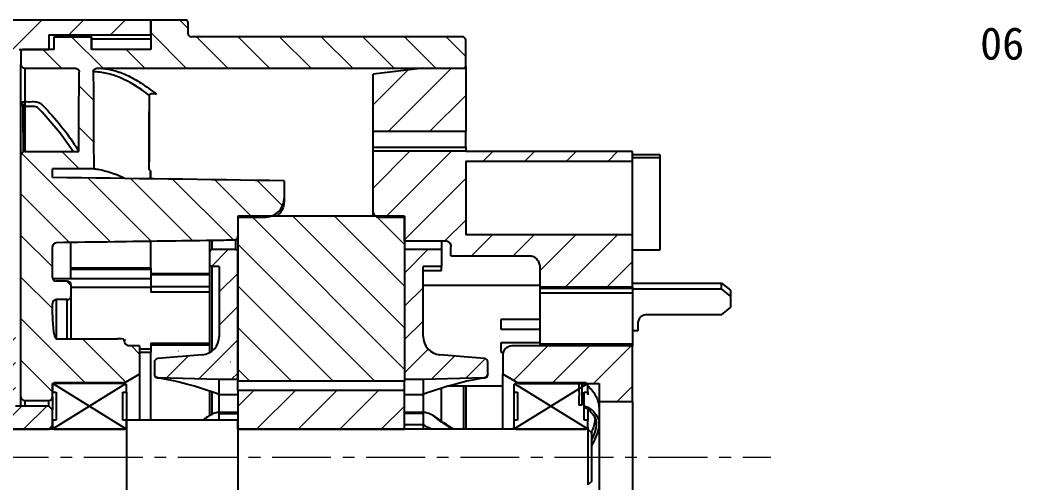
# Model space of a CAD drawing. Header units: millimetres. Extents: x 2517 to 6633, y 792 to 3241.
# Drawn here: x 3197.6 to 3251.6, y 1655.2 to 1680.2 of the extents above; entities that cross this region are included whole.
import ezdxf

# ---------------------------------------------------------------- set-up
doc = ezdxf.new("R2010")
doc.units = ezdxf.units.MM
doc.linetypes.add('CENTER', pattern=[50.8, 31.75, -6.35, 6.35, -6.35])
for name, color, linetype, lineweight in [('中心线', 1, 'CENTER', 9), ('填充', 3, 'Continuous', 9), ('实线', 7, 'Continuous', 25)]:
    doc.layers.add(name, color=color, linetype=linetype, lineweight=lineweight)
doc.styles.get("Standard").update_dxf_attribs({"font": 'simfang.ttf'})
pattern_1 = [(135, (124.4855, 11.3569), (-1.122532, -1.122532), [])]
pattern_2 = [(45, (124.4855, 11.3569), (-1.122532, 1.122532), [])]
pattern_3 = [(45, (124.4855, 11.3569), (-0.8980256, 0.8980256), [])]

msp = doc.modelspace()

# ---------------------------------------------------------------- hatches: boundary and pattern name
at = {"layer": '填充'}
h = msp.add_hatch(dxfattribs=at)
h.set_pattern_fill('ANSI31', color=256, scale=0.5, style=0)
h.set_pattern_definition(pattern_2)
edge = h.paths.add_edge_path(flags=0)
edge.add_arc((3183.0173, 1665.5133), 0.2, 180, 270)
edge.add_line((3183.0173, 1665.3133), (3186.2173, 1665.3133))
edge.add_line((3186.2173, 1665.3133), (3186.2173, 1666.0133))
edge.add_line((3186.2173, 1666.0133), (3184.0173, 1666.0133))
edge.add_line((3184.0173, 1666.0133), (3184.0173, 1668.6633))
edge.add_arc((3184.2173, 1668.6633), 0.2, 90, 180, ccw=False)
edge.add_line((3184.2173, 1668.8633), (3185.9506, 1668.8633))
edge.add_arc((3185.9506, 1670.3633), 1.5, 270, 350)
edge.add_line((3187.4278, 1670.1028), (3188.0881, 1673.848))
edge.add_arc((3188.2851, 1673.8133), 0.2, 90, 170, ccw=False)
edge.add_line((3188.2851, 1674.0133), (3190.4173, 1674.0133))
edge.add_arc((3190.4173, 1674.2133), 0.2, 270, 360)
edge.add_line((3190.6173, 1674.2133), (3190.6173, 1678.0133))
edge.add_arc((3190.8173, 1678.0133), 0.2, 90, 180, ccw=False)
edge.add_line((3190.8173, 1678.2133), (3197.5173, 1678.2133))
edge.add_line((3197.5173, 1678.2133), (3197.5173, 1678.6133))
edge.add_line((3197.5173, 1678.6133), (3199.1173, 1678.6133))
edge.add_line((3199.1173, 1678.6133), (3199.1173, 1679.4133))
edge.add_line((3199.1173, 1679.4133), (3204.6173, 1679.4133))
edge.add_line((3204.6173, 1679.4133), (3204.6173, 1680.2133))
edge.add_line((3204.6173, 1680.2133), (3190.9173, 1680.2133))
edge.add_arc((3190.9173, 1678.7133), 1.5, 90, 180)
edge.add_line((3189.4173, 1678.7133), (3189.4173, 1676.2133))
edge.add_arc((3188.4173, 1676.2133), 1, 270, 360, ccw=False)
edge.add_line((3188.4173, 1675.2133), (3187.9495, 1675.2133))
edge.add_arc((3187.9495, 1674.2133), 1, 90, 170)
edge.add_line((3186.9647, 1674.387), (3186.348, 1670.8897))
edge.add_arc((3185.3632, 1671.0633), 1, 270, 350, ccw=False)
edge.add_line((3185.3632, 1670.0633), (3183.8173, 1670.0633))
edge.add_arc((3183.8173, 1669.0633), 1, 90, 180)
edge.add_line((3182.8173, 1669.0633), (3182.8173, 1665.5133))
h = msp.add_hatch(dxfattribs=at)
h.set_pattern_fill('ANSI31', color=256, scale=0.5, angle=90, style=0)
h.set_pattern_definition(pattern_1)
edge = h.paths.add_edge_path(flags=0)
edge.add_ellipse((3199.5173, 1664.2843), major_axis=(0, -1.2785), ratio=0.1564345, start_angle=270, end_angle=360, ccw=False)
edge.add_line((3199.3173, 1664.2843), (3199.3173, 1664.9133))
edge.add_arc((3199.5173, 1664.9133), 0.2, 90, 180, ccw=False)
edge.add_line((3199.5173, 1665.1133), (3200.1173, 1665.1133))
edge.add_arc((3200.1173, 1665.3133), 0.2, 270, 360)
edge.add_line((3200.3173, 1665.3133), (3200.3173, 1665.9133))
edge.add_arc((3200.1173, 1665.9133), 0.2, 360, 450)
edge.add_line((3200.1173, 1666.1133), (3199.5173, 1666.1133))
edge.add_arc((3199.5173, 1666.3133), 0.2, 180, 270, ccw=False)
edge.add_line((3199.3173, 1666.3133), (3199.3173, 1667.8899))
edge.add_spline(control_points=[(3199.3173, 1667.8899), (3199.3173, 1667.9238), (3199.3215, 1667.9579), (3199.3298, 1667.9908), (3199.3389, 1668.0272), (3199.3533, 1668.0629), (3199.3735, 1668.0945), (3199.3864, 1668.1148), (3199.402, 1668.1338), (3199.4202, 1668.1494), (3199.434, 1668.1612), (3199.4497, 1668.1713), (3199.4665, 1668.1782), (3199.4804, 1668.1839), (3199.4954, 1668.1874), (3199.5103, 1668.1882), (3199.5121, 1668.1883), (3199.5138, 1668.1884), (3199.5155, 1668.1884)], knot_values=[0.0003453, 0.0003453, 0.0003453, 0.0003453, 0.0004472, 0.0004472, 0.0004472, 0.0005601, 0.0005601, 0.0005601, 0.000632, 0.000632, 0.000632, 0.0006864, 0.0006864, 0.0006864, 0.0007312, 0.0007312, 0.0007312, 0.0007363, 0.0007363, 0.0007363, 0.0007363], weights=[1, 1, 1, 1, 1, 1, 1, 1, 1, 1, 1, 1, 1, 1, 1, 1, 1, 1, 1], degree=3, periodic=0)
edge.add_spline(control_points=[(3199.5155, 1668.1884), (3200.5625, 1668.2027), (3201.6095, 1668.2171), (3202.6564, 1668.2316), (3204.4239, 1668.256), (3206.1913, 1668.2808), (3207.9588, 1668.3059), (3208.3621, 1668.3117), (3208.7653, 1668.3174), (3209.1686, 1668.3232)], knot_values=[0.014937, 0.014937, 0.014937, 0.014937, 0.0180782, 0.0180782, 0.0180782, 0.0233811, 0.0233811, 0.0233811, 0.024591, 0.024591, 0.024591, 0.024591], weights=[1, 1, 1, 1, 1, 1, 1, 1, 1, 1], degree=3, periodic=0)
edge.add_spline(control_points=[(3209.1686, 1668.3232), (3209.1727, 1668.3233), (3209.1769, 1668.3236), (3209.181, 1668.3242), (3209.1854, 1668.3249), (3209.1898, 1668.3259), (3209.194, 1668.3271), (3209.2054, 1668.3305), (3209.2163, 1668.3361), (3209.226, 1668.3429), (3209.2386, 1668.3518), (3209.2497, 1668.363), (3209.2591, 1668.3752), (3209.2734, 1668.3937), (3209.2843, 1668.4148), (3209.2926, 1668.4366), (3209.3048, 1668.4684), (3209.3118, 1668.5024), (3209.3151, 1668.5363), (3209.3166, 1668.5519), (3209.3173, 1668.5675), (3209.3173, 1668.5831)], knot_values=[0.0013865, 0.0013865, 0.0013865, 0.0013865, 0.001399, 0.001399, 0.001399, 0.0014124, 0.0014124, 0.0014124, 0.0014484, 0.0014484, 0.0014484, 0.0014953, 0.0014953, 0.0014953, 0.0015663, 0.0015663, 0.0015663, 0.0016702, 0.0016702, 0.0016702, 0.0017178, 0.0017178, 0.0017178, 0.0017178], weights=[1, 1, 1, 1, 1, 1, 1, 1, 1, 1, 1, 1, 1, 1, 1, 1, 1, 1, 1, 1, 1, 1], degree=3, periodic=0)
edge.add_line((3209.3173, 1668.5831), (3209.3173, 1669.5633))
edge.add_line((3209.3173, 1669.5633), (3210.826, 1669.5765))
edge.add_arc((3210.8173, 1670.5764), 1, 270.5, 360)
edge.add_line((3211.8173, 1670.5764), (3211.8173, 1671.5328))
edge.add_spline(control_points=[(3211.8173, 1671.5328), (3211.5561, 1671.5366), (3211.295, 1671.5404), (3211.0338, 1671.5442), (3209.2841, 1671.5695), (3207.5344, 1671.5944), (3205.7846, 1671.619), (3203.6289, 1671.6493), (3201.4731, 1671.6791), (3199.3173, 1671.7085)], knot_values=[0.0254649, 0.0254649, 0.0254649, 0.0254649, 0.0262485, 0.0262485, 0.0262485, 0.0314982, 0.0314982, 0.0314982, 0.0379662, 0.0379662, 0.0379662, 0.0379662], weights=[1, 1, 1, 1, 1, 1, 1, 1, 1, 1], degree=3, periodic=0)
edge.add_line((3199.3173, 1671.7085), (3199.3173, 1672.1774))
edge.add_line((3199.3173, 1672.1774), (3201.5447, 1672.1774))
edge.add_spline(control_points=[(3201.5447, 1672.1774), (3201.5403, 1673.0284), (3201.5362, 1673.8794), (3201.5323, 1674.7303), (3201.5281, 1675.6243), (3201.5241, 1676.5184), (3201.5201, 1677.4124)], knot_values=[0.0013669, 0.0013669, 0.0013669, 0.0013669, 0.0039199, 0.0039199, 0.0039199, 0.0066019, 0.0066019, 0.0066019, 0.0066019], weights=[1, 1, 1, 1, 1, 1, 1], degree=3, periodic=0)
edge.add_spline(control_points=[(3201.5201, 1677.4124), (3201.52, 1677.4336), (3201.5237, 1677.4551), (3201.5307, 1677.4752), (3201.5377, 1677.4952), (3201.5483, 1677.5142), (3201.5613, 1677.5309), (3201.5748, 1677.5481), (3201.5913, 1677.5633), (3201.6094, 1677.5755), (3201.6287, 1677.5884), (3201.6505, 1677.5984), (3201.6729, 1677.6047), (3201.6931, 1677.6104), (3201.7143, 1677.6133), (3201.7353, 1677.6133)], knot_values=[0, 0, 0, 0, 0.0000637, 0.0000637, 0.0000637, 0.0001272, 0.0001272, 0.0001272, 0.0001927, 0.0001927, 0.0001927, 0.0002625, 0.0002625, 0.0002625, 0.0003253, 0.0003253, 0.0003253, 0.0003253], weights=[1, 1, 1, 1, 1, 1, 1, 1, 1, 1, 1, 1, 1, 1, 1, 1], degree=3, periodic=0)
edge.add_line((3201.7353, 1677.6133), (3221.5173, 1677.6133))
edge.add_arc((3221.5173, 1677.7133), 0.1, 270, 360)
edge.add_line((3221.6173, 1677.7133), (3221.6173, 1679.1133))
edge.add_arc((3221.4173, 1679.1133), 0.2, 360, 450)
edge.add_line((3221.4173, 1679.3133), (3206.8173, 1679.3133))
edge.add_arc((3206.8173, 1679.5133), 0.2, 180, 270, ccw=False)
edge.add_line((3206.6173, 1679.5133), (3206.6173, 1680.1133))
edge.add_arc((3206.5173, 1680.1133), 0.1, 360, 450)
edge.add_line((3206.5173, 1680.2133), (3204.7173, 1680.2133))
edge.add_arc((3204.7173, 1680.1133), 0.1, 90, 180)
edge.add_line((3204.6173, 1680.1133), (3204.6173, 1678.6133))
edge.add_line((3204.6173, 1678.6133), (3201.4197, 1678.6133))
edge.add_line((3201.4197, 1678.6133), (3201.4197, 1679.3133))
edge.add_line((3201.4197, 1679.3133), (3199.4173, 1679.3133))
edge.add_line((3199.4173, 1679.3133), (3199.4173, 1678.6133))
edge.add_line((3199.4173, 1678.6133), (3197.7173, 1678.6133))
edge.add_arc((3197.7173, 1678.5133), 0.1, 90, 180)
edge.add_line((3197.6173, 1678.5133), (3197.6173, 1677.8133))
edge.add_arc((3197.8173, 1677.8133), 0.2, 180, 270)
edge.add_line((3197.8173, 1677.6133), (3200.5422, 1677.6133))
edge.add_spline(control_points=[(3200.5422, 1677.6133), (3200.5677, 1677.6133), (3200.5936, 1677.609), (3200.6176, 1677.6006), (3200.6418, 1677.5922), (3200.6648, 1677.5795), (3200.6845, 1677.5633), (3200.7035, 1677.5477), (3200.72, 1677.5284), (3200.7322, 1677.5071), (3200.7435, 1677.4873), (3200.7514, 1677.4652), (3200.7551, 1677.4426), (3200.7567, 1677.4327), (3200.7574, 1677.4225), (3200.7574, 1677.4124)], knot_values=[0, 0, 0, 0, 0.0000765, 0.0000765, 0.0000765, 0.0001532, 0.0001532, 0.0001532, 0.0002269, 0.0002269, 0.0002269, 0.0002954, 0.0002954, 0.0002954, 0.0003253, 0.0003253, 0.0003253, 0.0003253], weights=[1, 1, 1, 1, 1, 1, 1, 1, 1, 1, 1, 1, 1, 1, 1, 1], degree=3, periodic=0)
edge.add_line((3200.7574, 1677.4124), (3200.7395, 1673.1133))
edge.add_line((3200.7395, 1673.1133), (3197.8173, 1673.1133))
edge.add_arc((3197.8173, 1672.9133), 0.2, 90, 180)
edge.add_line((3197.6173, 1672.9133), (3197.6173, 1659.8633))
edge.add_arc((3197.8173, 1659.8633), 0.2, 180, 270)
edge.add_line((3197.8173, 1659.6633), (3199.1173, 1659.6633))
edge.add_arc((3199.1173, 1659.8633), 0.2, 270, 360)
edge.add_line((3199.3173, 1659.8633), (3199.3173, 1660.5883))
edge.add_line((3199.3173, 1660.5883), (3203.1513, 1660.5883))
edge.add_line((3203.1513, 1660.5883), (3204.0173, 1661.0883))
edge.add_line((3204.0173, 1661.0883), (3204.0173, 1662.6133))
edge.add_line((3204.0173, 1662.6133), (3203.4794, 1662.6133))
edge.add_spline(control_points=[(3203.4794, 1662.6133), (3203.4454, 1662.6133), (3203.4109, 1662.6206), (3203.3794, 1662.6335), (3203.3521, 1662.6447), (3203.3263, 1662.6602), (3203.3035, 1662.6789), (3203.2834, 1662.6955), (3203.265, 1662.7149), (3203.2509, 1662.7368), (3203.2413, 1662.7516), (3203.2335, 1662.7681), (3203.2296, 1662.7853)], knot_values=[0, 0, 0, 0, 0.000102, 0.000102, 0.000102, 0.0001899, 0.0001899, 0.0001899, 0.0002675, 0.0002675, 0.0002675, 0.0003201, 0.0003201, 0.0003201, 0.0003201], weights=[1, 1, 1, 1, 1, 1, 1, 1, 1, 1, 1, 1, 1], degree=3, periodic=0)
edge.add_ellipse((3203.1173, 1661.7273), major_axis=(0, 1.2785), ratio=0.1564345, start_angle=325.84598, end_angle=340.4247)
edge.add_spline(control_points=[(3203.1843, 1662.9319), (3203.1839, 1662.9328), (3203.1834, 1662.9338), (3203.183, 1662.9347), (3203.1793, 1662.9425), (3203.1746, 1662.9498), (3203.1689, 1662.9562), (3203.1633, 1662.9626), (3203.1567, 1662.9682), (3203.1493, 1662.9724), (3203.1419, 1662.9766), (3203.1336, 1662.9795), (3203.1251, 1662.9805)], knot_values=[0, 0, 0, 0, 0.0000031, 0.0000031, 0.0000031, 0.0000291, 0.0000291, 0.0000291, 0.0000547, 0.0000547, 0.0000547, 0.0000807, 0.0000807, 0.0000807, 0.0000807], weights=[1, 1, 1, 1, 1, 1, 1, 1, 1, 1, 1, 1, 1], degree=3, periodic=0)
edge.add_ellipse((3210.4019, 1661.088), major_axis=(7.6765, -1.8955), ratio=0.0379409, start_angle=161.95743, end_angle=171.26451)
edge.add_line((3202.8253, 1663.0058), (3199.5173, 1663.0058))
h = msp.add_hatch(dxfattribs=at)
h.set_pattern_fill('ANSI31', color=256, scale=0.5, style=0)
h.set_pattern_definition(pattern_2)
h.paths.add_polyline_path([(3216.6173, 1674.1926), (3221.6173, 1674.1926), (3221.6173, 1677.6133), (3219.3173, 1677.6133), (3216.6173, 1677.2818)], flags=0)
h = msp.add_hatch(dxfattribs=at)
h.set_pattern_fill('ANSI31', color=256, scale=0.5, style=0)
h.set_pattern_definition(pattern_2)
edge = h.paths.add_edge_path(flags=0)
edge.add_line((3221.6173, 1672.5944), (3230.6173, 1672.5944))
edge.add_line((3230.6173, 1672.5944), (3230.6173, 1673.1133))
edge.add_line((3230.6173, 1673.1133), (3221.6173, 1673.1133))
edge.add_line((3221.6173, 1673.1133), (3221.6173, 1673.1234))
edge.add_line((3221.6173, 1673.1234), (3216.6173, 1673.1234))
edge.add_line((3216.6173, 1673.1234), (3216.6173, 1669.8633))
edge.add_arc((3216.9173, 1669.8633), 0.3, 180, 270)
edge.add_line((3216.9173, 1669.5633), (3218.3173, 1669.5633))
edge.add_line((3218.3173, 1669.5633), (3218.3173, 1668.2648))
edge.add_line((3218.3173, 1668.2648), (3220.6173, 1668.2648))
edge.add_spline(control_points=[(3220.6173, 1668.2648), (3220.6294, 1668.2648), (3220.6417, 1668.263), (3220.6533, 1668.2596), (3220.6686, 1668.2551), (3220.6831, 1668.2478), (3220.6963, 1668.2389), (3220.7153, 1668.2259), (3220.7319, 1668.2091), (3220.7458, 1668.1907), (3220.7671, 1668.1629), (3220.7831, 1668.1307), (3220.7945, 1668.0976), (3220.8097, 1668.0535), (3220.8173, 1668.0063), (3220.8173, 1667.9596)], knot_values=[0.0000115, 0.0000115, 0.0000115, 0.0000115, 0.0000479, 0.0000479, 0.0000479, 0.0000953, 0.0000953, 0.0000953, 0.0001644, 0.0001644, 0.0001644, 0.0002698, 0.0002698, 0.0002698, 0.0004105, 0.0004105, 0.0004105, 0.0004105], weights=[1, 1, 1, 1, 1, 1, 1, 1, 1, 1, 1, 1, 1, 1, 1, 1], degree=3, periodic=0)
edge.add_line((3220.8173, 1667.9596), (3220.8173, 1667.4768))
edge.add_line((3220.8173, 1667.4768), (3225.1173, 1667.4768))
edge.add_spline(control_points=[(3225.1173, 1667.4768), (3225.1483, 1667.4768), (3225.1795, 1667.4729), (3225.2096, 1667.4655), (3225.2534, 1667.4547), (3225.2956, 1667.4361), (3225.3338, 1667.4122), (3225.3833, 1667.3813), (3225.4274, 1667.3407), (3225.4642, 1667.2954), (3225.5107, 1667.2381), (3225.5471, 1667.1716), (3225.5724, 1667.1022), (3225.5981, 1667.032), (3225.613, 1666.9571), (3225.6165, 1666.8824), (3225.617, 1666.871), (3225.6173, 1666.8597), (3225.6173, 1666.8483)], knot_values=[0.0000426, 0.0000426, 0.0000426, 0.0000426, 0.0001355, 0.0001355, 0.0001355, 0.0002703, 0.0002703, 0.0002703, 0.0004455, 0.0004455, 0.0004455, 0.0006676, 0.0006676, 0.0006676, 0.0008921, 0.0008921, 0.0008921, 0.000926, 0.000926, 0.000926, 0.000926], weights=[1, 1, 1, 1, 1, 1, 1, 1, 1, 1, 1, 1, 1, 1, 1, 1, 1, 1, 1], degree=3, periodic=0)
edge.add_line((3225.6173, 1666.8483), (3225.6173, 1665.8133))
edge.add_line((3225.6173, 1665.8133), (3230.6173, 1665.8133))
edge.add_line((3230.6173, 1665.8133), (3230.6173, 1668.6092))
edge.add_line((3230.6173, 1668.6092), (3221.6173, 1668.6092))
edge.add_line((3221.6173, 1668.6092), (3221.6173, 1672.5944))
h = msp.add_hatch(dxfattribs=at)
h.set_pattern_fill('ANSI31', color=256, scale=0.5, angle=90, style=0)
h.set_pattern_definition(pattern_1)
h.paths.add_polyline_path([(3209.3173, 1660.7133), (3218.3173, 1660.7133), (3218.3173, 1669.6133), (3209.3173, 1669.6133)], flags=0)
h = msp.add_hatch(dxfattribs=at)
h.set_pattern_fill('ANSI31', color=256, scale=0.4, style=0)
h.set_pattern_definition(pattern_3)
edge = h.paths.add_edge_path(flags=0)
edge.add_line((3208.3173, 1666.909), (3208.3173, 1663.1313))
edge.add_arc((3207.3173, 1663.1313), 1, 274.89909, 360, ccw=False)
edge.add_line((3207.4027, 1662.1349), (3205.0002, 1661.929))
edge.add_arc((3205.0173, 1661.7297), 0.2, 94.89909, 180)
edge.add_line((3204.8173, 1661.7297), (3204.8173, 1661.1077))
edge.add_arc((3205.0173, 1661.1077), 0.2, 180, 268.36342)
edge.add_line((3205.0116, 1660.9078), (3208.3173, 1660.8133))
edge.add_line((3208.3173, 1660.8133), (3209.3173, 1660.8133))
edge.add_line((3209.3173, 1660.8133), (3209.3173, 1667.6777))
edge.add_spline(control_points=[(3209.3173, 1667.6777), (3209.3173, 1667.6929), (3209.3154, 1667.7083), (3209.3117, 1667.723), (3209.3075, 1667.7396), (3209.3008, 1667.7559), (3209.2915, 1667.7702), (3209.2847, 1667.7807), (3209.2763, 1667.7905), (3209.2664, 1667.7982), (3209.2595, 1667.8037), (3209.2517, 1667.8083), (3209.2434, 1667.8115), (3209.2351, 1667.8146), (3209.2261, 1667.8164), (3209.2173, 1667.8164)], knot_values=[0.0000096, 0.0000096, 0.0000096, 0.0000096, 0.0000552, 0.0000552, 0.0000552, 0.0001066, 0.0001066, 0.0001066, 0.0001441, 0.0001441, 0.0001441, 0.0001706, 0.0001706, 0.0001706, 0.000197, 0.000197, 0.000197, 0.000197], weights=[1, 1, 1, 1, 1, 1, 1, 1, 1, 1, 1, 1, 1, 1, 1, 1], degree=3, periodic=0)
edge.add_line((3209.2173, 1667.8164), (3207.9173, 1667.8164))
edge.add_spline(control_points=[(3207.9173, 1667.8164), (3207.9096, 1667.8164), (3207.9018, 1667.8151), (3207.8945, 1667.8127), (3207.8857, 1667.8098), (3207.8773, 1667.8052), (3207.8699, 1667.7996), (3207.8606, 1667.7925), (3207.8524, 1667.7837), (3207.8457, 1667.7741), (3207.8363, 1667.7607), (3207.8294, 1667.7454), (3207.8248, 1667.7298), (3207.8198, 1667.713), (3207.8173, 1667.6953), (3207.8173, 1667.6777)], knot_values=[0.0000002, 0.0000002, 0.0000002, 0.0000002, 0.0000233, 0.0000233, 0.0000233, 0.0000512, 0.0000512, 0.0000512, 0.0000865, 0.0000865, 0.0000865, 0.0001358, 0.0001358, 0.0001358, 0.0001888, 0.0001888, 0.0001888, 0.0001888], weights=[1, 1, 1, 1, 1, 1, 1, 1, 1, 1, 1, 1, 1, 1, 1, 1], degree=3, periodic=0)
edge.add_line((3207.8173, 1667.6777), (3207.8173, 1667.0316))
edge.add_spline(control_points=[(3207.8173, 1667.0316), (3207.8173, 1667.0259), (3207.8176, 1667.0202), (3207.8183, 1667.0145), (3207.8198, 1667.0009), (3207.8233, 1666.9872), (3207.8287, 1666.9746), (3207.8332, 1666.9639), (3207.8393, 1666.9537), (3207.8466, 1666.9447), (3207.853, 1666.9369), (3207.8605, 1666.9299), (3207.8688, 1666.9243), (3207.8767, 1666.919), (3207.8855, 1666.9147), (3207.8947, 1666.9121), (3207.902, 1666.9101), (3207.9097, 1666.909), (3207.9173, 1666.909)], knot_values=[0.000185, 0.000185, 0.000185, 0.000185, 0.0002023, 0.0002023, 0.0002023, 0.0002443, 0.0002443, 0.0002443, 0.0002796, 0.0002796, 0.0002796, 0.0003101, 0.0003101, 0.0003101, 0.0003392, 0.0003392, 0.0003392, 0.0003624, 0.0003624, 0.0003624, 0.0003624], weights=[1, 1, 1, 1, 1, 1, 1, 1, 1, 1, 1, 1, 1, 1, 1, 1, 1, 1, 1], degree=3, periodic=0)
edge.add_line((3207.9173, 1666.909), (3208.3173, 1666.909))
h = msp.add_hatch(dxfattribs=at)
h.set_pattern_fill('ANSI31', color=256, scale=0.4, style=0)
h.set_pattern_definition(pattern_3)
edge = h.paths.add_edge_path(flags=0)
edge.add_line((3219.3173, 1666.909), (3220.3173, 1666.909))
edge.add_line((3220.3173, 1666.909), (3220.3173, 1667.8164))
edge.add_line((3220.3173, 1667.8164), (3218.3173, 1667.8164))
edge.add_line((3218.3173, 1667.8164), (3218.3173, 1660.8133))
edge.add_line((3218.3173, 1660.8133), (3219.3173, 1660.8133))
edge.add_line((3219.3173, 1660.8133), (3222.623, 1660.9078))
edge.add_arc((3222.6173, 1661.1077), 0.2, 271.63658, 360)
edge.add_line((3222.8173, 1661.1077), (3222.8173, 1661.7297))
edge.add_arc((3222.6173, 1661.7297), 0.2, 360, 445.10091)
edge.add_line((3222.6344, 1661.929), (3220.2319, 1662.1349))
edge.add_arc((3220.3173, 1663.1313), 1, 180, 265.10091, ccw=False)
edge.add_line((3219.3173, 1663.1313), (3219.3173, 1666.909))
h = msp.add_hatch(dxfattribs=at)
h.set_pattern_fill('ANSI31', color=256, scale=0.3, style=0)
h.set_pattern_definition([(45, (124.4855, 11.3569), (-0.6735192, 0.6735192), [])])
h.paths.add_polyline_path([(3197.3173, 1663.9133), (3196.3173, 1663.9133), (3196.3173, 1658.1133), (3199.1173, 1658.1133), (3199.3173, 1658.3133), (3199.3173, 1659.1633), (3199.1173, 1659.3633), (3197.3173, 1659.3633)], flags=0)
h = msp.add_hatch(dxfattribs=at)
h.set_pattern_fill('ANSI31', color=256, scale=0.5, style=0)
h.set_pattern_definition(pattern_2)
edge = h.paths.add_edge_path(flags=0)
edge.add_line((3228.8173, 1659.6133), (3230.6173, 1659.6133))
edge.add_line((3230.6173, 1659.6133), (3230.6173, 1662.6133))
edge.add_line((3230.6173, 1662.6133), (3224.1173, 1662.6133))
edge.add_arc((3224.1173, 1662.1133), 0.5, 90, 180)
edge.add_line((3223.6173, 1662.1133), (3223.6173, 1661.0883))
edge.add_line((3223.6173, 1661.0883), (3224.4833, 1660.5883))
edge.add_line((3224.4833, 1660.5883), (3228.8173, 1660.5883))
edge.add_line((3228.8173, 1660.5883), (3228.8173, 1659.6133))
h = msp.add_hatch(dxfattribs=at)
h.set_pattern_fill('ANSI31', color=256, scale=0.5, style=0)
h.set_pattern_definition(pattern_2)
h.paths.add_polyline_path([(3209.3173, 1660.2133), (3209.3173, 1658.1133), (3218.3173, 1658.1133), (3218.3173, 1660.2133)], flags=0)

# ---------------------------------------------------------------- linework, layer by layer
at = {"layer": '中心线', "ltscale": 0.1}
msp.add_line((3180.6921, 1656.6133), (3238.0802, 1656.6133), dxfattribs=at)
at = {"layer": '实线'}
for p, q in [((3204.6173, 1680.2133), (3190.9173, 1680.2133)), ((3204.6173, 1679.4133), (3204.6173, 1680.2133)), ((3204.6173, 1680.1133), (3204.6173, 1678.6133)), ((3206.5173, 1680.2133), (3204.7173, 1680.2133)), ((3206.6173, 1680.1133), (3206.6173, 1679.5133)), ((3199.1173, 1679.4133), (3204.6173, 1679.4133)), ((3199.1173, 1679.4133), (3199.1173, 1678.6133)), ((3199.4173, 1678.6133), (3199.4173, 1679.3133)), ((3199.4173, 1679.3133), (3201.4197, 1679.3133)), ((3201.4197, 1679.3133), (3201.4197, 1678.6133)), ((3201.4284, 1678.6133), (3201.4284, 1679.3078)), ((3201.4284, 1679.2064), (3204.6173, 1679.2064)), ((3221.4173, 1679.3133), (3206.8173, 1679.3133)), ((3221.6173, 1677.7133), (3221.6173, 1679.1133)), ((3197.5173, 1678.6133), (3199.1173, 1678.6133)), ((3197.6173, 1678.5133), (3197.6173, 1677.8133)), ((3199.4173, 1678.6133), (3197.7173, 1678.6133)), ((3204.6173, 1678.6133), (3201.4197, 1678.6133)), ((3197.6173, 1672.9133), (3197.6173, 1677.8133)), ((3197.8173, 1677.6133), (3197.8173, 1675.8053)), ((3197.8173, 1677.6133), (3200.5422, 1677.6133)), ((3201.7353, 1677.6133), (3221.5173, 1677.6133)), ((3219.3173, 1677.6133), (3216.6173, 1677.2818)), ((3219.3173, 1677.6133), (3221.6173, 1677.6133)), ((3221.6173, 1677.7133), (3221.6173, 1677.6133)), ((3221.6173, 1677.6133), (3221.6173, 1674.1926)), ((3216.6173, 1674.1926), (3216.6173, 1677.2818)), ((3197.8221, 1675.8054), (3197.8221, 1675.5396)), ((3197.7219, 1675.5759), (3197.6826, 1675.6759)), ((3198.3148, 1675.5396), (3197.8221, 1675.5396)), ((3221.6173, 1674.1926), (3216.6173, 1674.1926)), ((3216.6173, 1673.3445), (3216.6173, 1674.1926)), ((3221.6173, 1673.3445), (3221.6173, 1674.1926)), ((3197.8173, 1673.1133), (3200.7395, 1673.1133)), ((3216.6173, 1673.3445), (3221.6173, 1673.3445)), ((3216.6173, 1673.1234), (3216.6173, 1673.3445)), ((3221.6173, 1673.1234), (3216.6173, 1673.1234)), ((3216.6173, 1669.8633), (3216.6173, 1673.1234)), ((3221.6173, 1673.3445), (3221.6173, 1673.1234)), ((3221.6173, 1673.1234), (3221.6173, 1673.1133)), ((3230.6173, 1673.1133), (3221.6173, 1673.1133)), ((3230.6173, 1672.5944), (3230.6173, 1673.1133)), ((3197.6173, 1659.8633), (3197.6173, 1672.9133)), ((3221.6173, 1672.5944), (3221.6173, 1668.6092)), ((3221.6173, 1672.5944), (3230.6173, 1672.5944)), ((3232.1173, 1672.9261), (3230.6173, 1672.9261)), ((3232.1173, 1672.7804), (3230.6173, 1672.7804)), ((3230.6173, 1670.3382), (3230.6173, 1672.5944)), ((3232.1173, 1672.7804), (3232.1173, 1672.9261)), ((3232.1173, 1667.8112), (3232.1173, 1672.7804)), ((3201.5447, 1672.1774), (3199.3173, 1672.1774)), ((3199.3173, 1671.7085), (3199.3173, 1672.1774)), ((3204.6154, 1671.6352), (3204.6151, 1672.0684)), ((3204.6173, 1672.0684), (3204.6151, 1672.0684)), ((3204.6173, 1671.6352), (3204.6173, 1672.0684)), ((3211.8173, 1671.5328), (3211.8173, 1670.5764)), ((3211.8173, 1670.5764), (3211.8173, 1670.4078)), ((3230.6173, 1668.6092), (3230.6173, 1670.3382)), ((3216.6173, 1669.6133), (3216.6173, 1669.8633)), ((3218.3173, 1669.6133), (3209.3173, 1669.6133)), ((3209.3173, 1669.6133), (3209.3173, 1660.7133)), ((3209.3173, 1669.5633), (3210.826, 1669.5765)), ((3209.3173, 1669.5633), (3209.3173, 1668.5831)), ((3216.9173, 1669.5633), (3218.3173, 1669.5633)), ((3218.3173, 1669.6133), (3218.3173, 1660.7133)), ((3218.3173, 1668.2648), (3218.3173, 1669.5633)), ((3200.3173, 1666.2637), (3200.3173, 1668.2043)), ((3204.6173, 1666.8139), (3204.6173, 1668.2815)), ((3207.8173, 1667.6777), (3207.8173, 1668.3413)), ((3207.9173, 1668.2984), (3207.9173, 1667.8164)), ((3209.2173, 1667.8164), (3209.2173, 1668.3931)), ((3220.6173, 1668.2648), (3218.3173, 1668.2648)), ((3220.3173, 1668.2648), (3220.3173, 1667.8164)), ((3230.6173, 1668.6092), (3221.6173, 1668.6092)), ((3230.6173, 1665.8133), (3230.6173, 1668.6092)), ((3199.3173, 1666.3133), (3199.3173, 1667.8899)), ((3207.8173, 1667.0316), (3207.8173, 1667.6777)), ((3209.2173, 1667.8164), (3207.9173, 1667.8164)), ((3209.3173, 1660.8133), (3209.3173, 1667.6777)), ((3220.3173, 1667.8164), (3218.3173, 1667.8164)), ((3218.3173, 1667.8164), (3218.3173, 1660.8133)), ((3220.3173, 1667.8164), (3220.3173, 1666.909)), ((3220.8173, 1667.4768), (3220.8173, 1667.9596)), ((3230.6173, 1667.8112), (3232.1173, 1667.8112)), ((3220.8173, 1667.4768), (3225.1173, 1667.4768)), ((3204.6173, 1666.8139), (3200.3173, 1666.8139)), ((3204.6173, 1666.747), (3200.3173, 1666.747)), ((3204.6173, 1666.8139), (3204.6173, 1666.747)), ((3204.6173, 1666.747), (3204.6173, 1666.236)), ((3207.8173, 1662.2652), (3207.8173, 1667.0436)), ((3207.9173, 1666.9179), (3207.9173, 1662.3313)), ((3208.3173, 1666.909), (3207.9173, 1666.909)), ((3208.3173, 1666.909), (3208.3173, 1663.1313)), ((3220.3173, 1666.909), (3219.3173, 1666.909)), ((3219.3173, 1663.1313), (3219.3173, 1666.909)), ((3219.3173, 1666.6883), (3220.3173, 1666.6883)), ((3220.3173, 1666.6883), (3220.3173, 1666.909)), ((3225.6173, 1666.8483), (3225.6173, 1665.8133)), ((3199.3235, 1666.2637), (3200.3173, 1666.2637)), ((3204.6173, 1666.236), (3199.3329, 1666.236)), ((3200.1173, 1666.1133), (3199.5173, 1666.1133)), ((3207.8173, 1666.5051), (3204.6173, 1666.5051)), ((3207.8173, 1666.4606), (3204.6173, 1666.4606)), ((3204.6173, 1666.236), (3204.6173, 1665.7756)), ((3230.6173, 1666.0067), (3235.4173, 1666.0067)), ((3235.4173, 1665.692), (3235.4173, 1666.0067)), ((3235.4173, 1666.0067), (3235.9173, 1665.6181)), ((3200.3173, 1665.9133), (3200.3173, 1665.3133)), ((3204.6173, 1665.7756), (3200.3173, 1665.7756)), ((3204.6173, 1665.8249), (3207.8173, 1665.8249)), ((3204.6173, 1665.7756), (3204.6173, 1665.5222)), ((3207.8173, 1665.5222), (3204.6173, 1665.5222)), ((3225.6173, 1665.8783), (3219.3173, 1665.8783)), ((3225.6173, 1665.8133), (3230.6173, 1665.8133)), ((3225.6173, 1665.8133), (3225.6173, 1665.7084)), ((3230.6173, 1665.7084), (3225.6173, 1665.7084)), ((3225.6173, 1665.7084), (3225.6173, 1665.4588)), ((3230.6173, 1665.4588), (3225.6173, 1665.4588)), ((3225.6173, 1665.4588), (3225.6173, 1662.7046)), ((3230.6173, 1665.8133), (3230.6173, 1665.7084)), ((3230.6173, 1665.7084), (3230.6173, 1665.4588)), ((3230.6173, 1665.692), (3235.4173, 1665.692)), ((3230.6173, 1665.4588), (3230.6173, 1662.7046)), ((3235.9173, 1665.3034), (3235.4173, 1665.692)), ((3235.9173, 1665.6181), (3235.9173, 1665.3034)), ((3199.3173, 1664.2843), (3199.3173, 1664.9133)), ((3200.1173, 1665.1133), (3199.5173, 1665.1133)), ((3199.5173, 1665.1133), (3199.5173, 1663.0058)), ((3200.1173, 1663.0058), (3200.1173, 1665.1133)), ((3200.3173, 1665.3133), (3200.3173, 1663.0058)), ((3235.9173, 1665.3034), (3235.9173, 1664.6817)), ((3235.4173, 1664.2931), (3235.9173, 1664.6817)), ((3225.6173, 1664.0325), (3223.5173, 1664.0325)), ((3223.5173, 1664.0325), (3223.5173, 1663.5274)), ((3230.9173, 1663.9046), (3230.9173, 1663.4383)), ((3235.4173, 1664.2931), (3231.4173, 1664.2931)), ((3223.5173, 1663.5274), (3225.6173, 1663.5274)), ((3230.9173, 1663.4383), (3230.6173, 1663.4383)), ((3199.5173, 1663.0058), (3202.8253, 1663.0058)), ((3204.6173, 1662.77), (3204.6173, 1662.4389)), ((3204.6173, 1662.77), (3207.8173, 1662.77)), ((3225.6173, 1662.7891), (3223.5173, 1662.7891)), ((3223.5173, 1662.7891), (3223.5173, 1662.284)), ((3204.0173, 1662.6133), (3203.4794, 1662.6133)), ((3204.0173, 1662.6133), (3204.0173, 1661.0883)), ((3204.6173, 1662.4389), (3204.0173, 1662.4389)), ((3204.0173, 1662.2834), (3204.6173, 1662.2834)), ((3204.6173, 1662.6718), (3207.8173, 1662.6718)), ((3204.6173, 1662.4389), (3204.6173, 1662.2834)), ((3204.6173, 1658.6133), (3204.6173, 1662.2834)), ((3223.5173, 1662.284), (3223.6473, 1662.284)), ((3230.6173, 1662.6133), (3224.1173, 1662.6133)), ((3230.6173, 1662.7046), (3225.6173, 1662.7046)), ((3225.6173, 1662.7046), (3225.6173, 1662.6133)), ((3230.6173, 1662.7046), (3230.6173, 1662.6133)), ((3230.6173, 1659.6133), (3230.6173, 1662.6133)), ((3204.8173, 1661.7297), (3204.8173, 1661.1077)), ((3207.4027, 1662.1349), (3205.0002, 1661.929)), ((3222.6344, 1661.929), (3220.2319, 1662.1349)), ((3222.8173, 1661.1077), (3222.8173, 1661.7297)), ((3223.6173, 1662.1133), (3223.6173, 1661.0883)), ((3204.8173, 1661.0843), (3204.8173, 1661.1077)), ((3222.8173, 1661.1077), (3222.8173, 1661.0843)), ((3199.3173, 1660.5133), (3199.4173, 1660.6133)), ((3203.1513, 1660.5883), (3199.3173, 1660.5883)), ((3199.3173, 1659.8633), (3199.3173, 1660.5883)), ((3203.2173, 1660.6133), (3199.4173, 1660.6133)), ((3204.0173, 1661.0883), (3203.1513, 1660.5883)), ((3203.2173, 1660.6133), (3203.3173, 1660.5133)), ((3204.0173, 1661.0883), (3204.0173, 1658.6133)), ((3205.0116, 1660.9078), (3208.3173, 1660.8133)), ((3205.0116, 1660.9078), (3205.0116, 1660.8715)), ((3208.3173, 1660.8133), (3209.3173, 1660.8133)), ((3208.3173, 1659.9885), (3208.3173, 1660.8133)), ((3218.3173, 1660.7133), (3209.3173, 1660.7133)), ((3209.3173, 1660.2133), (3209.3173, 1660.7133)), ((3218.3173, 1660.8133), (3219.3173, 1660.8133)), ((3218.3173, 1660.2133), (3218.3173, 1660.7133)), ((3219.3173, 1660.8133), (3222.623, 1660.9078)), ((3219.3173, 1660.8133), (3219.3173, 1659.9885)), ((3222.623, 1660.8715), (3222.623, 1660.9078)), ((3224.4833, 1660.5883), (3223.6173, 1661.0883)), ((3223.6173, 1658.1133), (3223.6173, 1661.0883)), ((3224.2173, 1660.5133), (3224.3173, 1660.6133)), ((3228.1173, 1660.6133), (3224.3173, 1660.6133)), ((3224.4833, 1660.5883), (3228.8173, 1660.5883)), ((3227.8855, 1660.6091), (3227.912, 1660.6032)), ((3228.1173, 1660.6133), (3228.2173, 1660.5133)), ((3228.8173, 1660.5883), (3228.8173, 1659.6133)), ((3199.3173, 1660.5133), (3199.3173, 1660.1133)), ((3199.3173, 1660.1133), (3199.5173, 1660.1133)), ((3199.5173, 1660.1133), (3199.5173, 1658.6133)), ((3203.1173, 1660.1133), (3203.3173, 1660.1133)), ((3203.1173, 1658.6133), (3203.1173, 1660.1133)), ((3203.3173, 1660.1133), (3203.3173, 1660.5133)), ((3203.3173, 1660.1133), (3203.3173, 1658.6133)), ((3207.8173, 1658.8704), (3207.8173, 1660.1684)), ((3207.9173, 1660.1336), (3207.9173, 1658.919)), ((3218.3173, 1660.2133), (3209.3173, 1660.2133)), ((3209.3173, 1660.2133), (3209.3173, 1656.6133)), ((3218.3173, 1658.1133), (3218.3173, 1660.2133)), ((3220.3173, 1658.5457), (3220.3173, 1660.3342)), ((3223.6173, 1660.4382), (3220.6572, 1660.4382)), ((3221.5173, 1658.1133), (3221.5173, 1660.4382)), ((3221.6173, 1660.4382), (3221.6173, 1658.1133)), ((3224.2173, 1660.5133), (3224.2173, 1660.1133)), ((3224.2173, 1660.1133), (3224.4173, 1660.1133)), ((3224.2173, 1660.1133), (3224.2173, 1658.6133)), ((3224.4173, 1660.1133), (3224.4173, 1658.6133)), ((3228.0173, 1660.1133), (3228.2173, 1660.1133)), ((3228.0173, 1658.6133), (3228.0173, 1660.1133)), ((3228.2173, 1660.1133), (3228.2173, 1660.5133)), ((3228.2173, 1660.1133), (3228.2173, 1659.9756)), ((3197.6173, 1659.3633), (3197.6173, 1659.8633)), ((3197.8173, 1659.6633), (3199.1173, 1659.6633)), ((3197.8173, 1659.6633), (3197.8173, 1659.3633)), ((3199.1173, 1659.3633), (3199.1173, 1659.6633)), ((3199.3173, 1659.8633), (3199.3173, 1659.1633)), ((3208.3173, 1659.9885), (3209.3173, 1659.9885)), ((3208.3173, 1659.0186), (3208.3173, 1659.9885)), ((3218.3173, 1659.9885), (3219.3173, 1659.9885)), ((3219.3173, 1659.9885), (3219.3173, 1659.0186)), ((3228.8173, 1659.6133), (3230.6173, 1659.6133)), ((3228.8173, 1659.6133), (3228.8173, 1658.5395)), ((3230.6173, 1659.6133), (3230.6173, 1653.6133)), ((3199.1173, 1659.3633), (3197.3173, 1659.3633)), ((3199.1173, 1659.3633), (3199.3173, 1659.1633)), ((3199.3173, 1658.3133), (3199.3173, 1659.1633)), ((3209.3173, 1659.0186), (3208.2401, 1659.0186)), ((3208.3173, 1658.6133), (3208.3173, 1658.974)), ((3208.3173, 1658.974), (3209.3173, 1658.974)), ((3219.3945, 1659.0186), (3218.3173, 1659.0186)), ((3219.3173, 1658.974), (3218.3173, 1658.974)), ((3219.3173, 1658.974), (3219.3173, 1658.3565)), ((3228.2173, 1659.2021), (3228.2173, 1658.6133)), ((3199.5173, 1658.6133), (3199.3173, 1658.6133)), ((3199.3173, 1658.6133), (3199.3173, 1658.2133)), ((3203.3173, 1658.6133), (3203.1173, 1658.6133)), ((3203.3173, 1658.6133), (3203.3173, 1656.6133)), ((3209.3173, 1658.6133), (3203.3173, 1658.6133)), ((3203.3173, 1658.2133), (3203.3173, 1658.6133)), ((3207.5645, 1658.7197), (3207.4263, 1658.6133)), ((3207.7786, 1658.8515), (3207.4659, 1658.6133)), ((3207.7786, 1658.8515), (3207.9347, 1658.9275)), ((3209.3173, 1658.1133), (3209.3173, 1658.6133)), ((3219.8559, 1658.8515), (3219.6999, 1658.9275)), ((3220.3148, 1658.502), (3219.8559, 1658.8515)), ((3219.8559, 1658.8515), (3220.0669, 1658.706)), ((3224.4173, 1658.6133), (3224.2173, 1658.6133)), ((3224.2173, 1658.6133), (3224.2173, 1658.2133)), ((3228.2173, 1658.6133), (3228.0173, 1658.6133)), ((3228.2173, 1658.2133), (3228.2173, 1658.6133)), ((3228.8173, 1658.3678), (3228.8173, 1658.4948)), ((3228.8173, 1658.404), (3228.8173, 1653.8366)), ((3203.3173, 1658.1133), (3195.4173, 1658.1133)), ((3196.3173, 1658.1133), (3199.1173, 1658.1133)), ((3199.3173, 1658.3133), (3199.1173, 1658.1133)), ((3199.4173, 1658.1133), (3199.3173, 1658.2133)), ((3199.3173, 1658.1133), (3199.3173, 1658.2133)), ((3199.4173, 1658.1133), (3203.2173, 1658.1133)), ((3203.3173, 1658.2133), (3203.2173, 1658.1133)), ((3209.3173, 1658.1133), (3218.3173, 1658.1133)), ((3228.2173, 1658.1133), (3209.3173, 1658.1133)), ((3219.3173, 1658.3565), (3218.3173, 1658.3565)), ((3219.3173, 1658.3565), (3219.3173, 1658.1133)), ((3224.3173, 1658.1133), (3224.2173, 1658.2133)), ((3224.2173, 1658.1133), (3224.2173, 1658.2133)), ((3224.3173, 1658.1133), (3228.1173, 1658.1133)), ((3228.2173, 1658.2133), (3228.1173, 1658.1133)), ((3228.2173, 1658.2133), (3228.2173, 1658.1133)), ((3228.2173, 1658.1133), (3228.4173, 1657.9133)), ((3228.4173, 1655.3133), (3228.4173, 1657.9133)), ((3203.3173, 1656.6133), (3203.3173, 1654.6133)), ((3209.3173, 1656.6133), (3209.3173, 1653.0133)), ((3228.4173, 1655.3133), (3228.2173, 1655.1133))]:
    msp.add_line(p, q, dxfattribs=at)
at = {"layer": '实线', "color": 3, "ltscale": 0.1}
for p, q in [((3199.3673, 1660.5633), (3203.2673, 1658.1633)), ((3203.2673, 1660.5633), (3199.3673, 1658.1633)), ((3224.2673, 1660.5633), (3228.1673, 1658.1633)), ((3228.1673, 1660.5633), (3224.2673, 1658.1633))]:
    msp.add_line(p, q, dxfattribs=at)
at = {"layer": '实线', "ltscale": 0.1}
msp.add_line((3228.2173, 1658.1133), (3228.2173, 1655.1133), dxfattribs=at)
at = {"layer": '实线', "flags": 128}
for points in [[(3200.7395, 1673.1133), (3200.7466, 1674.8211), (3200.7574, 1677.4124)], [(3204.5484, 1676.1448), (3204.5557, 1676.1364), (3204.5573, 1676.1303)], [(3204.5484, 1676.1444), (3204.5557, 1676.1361), (3204.5573, 1676.1299)], [(3200.4294, 1673.1133), (3199.7314, 1674.1052), (3198.7566, 1675.2366), (3198.505, 1675.4826), (3198.4684, 1675.5101), (3198.4186, 1675.5276), (3198.3552, 1675.5377), (3198.3148, 1675.5396), (3198.3148, 1675.5396), (3198.3148, 1675.5396)], [(3209.3173, 1668.4859), (3209.3154, 1668.5054), (3209.312, 1668.5179)], [(3220.3148, 1658.502), (3220.3204, 1658.5165), (3220.3233, 1658.5273), (3220.3235, 1658.534), (3220.3222, 1658.5361)]]:
    msp.add_lwpolyline(points, dxfattribs=at)
at = {"layer": '实线'}
for centre, radius, start, end in [((3204.7173, 1680.1133), 0.1, 90, 180), ((3206.5173, 1680.1133), 0.1, 0, 90), ((3206.8173, 1679.5133), 0.2, 180, 270), ((3221.4173, 1679.1133), 0.2, 0, 90), ((3197.7173, 1678.5133), 0.1, 90, 180), ((3197.8173, 1677.8133), 0.2, 180, 270), ((3221.5173, 1677.7133), 0.1, 270, 0), ((3188.781, 1675.5636), 9.0395, 359.84789, 1.53218), ((3197.6466, 1675.5961), 0.0876, 31.25604, 65.68901), ((3197.8173, 1672.9133), 0.2, 90, 180), ((3210.8173, 1670.5764), 1, 270.5, 0), ((3216.9173, 1669.8633), 0.3, 180, 270), ((3209.2575, 1668.3252), 0.0619, 15.0548, 82.23291), ((3199.5173, 1666.3133), 0.2, 180, 270), ((3200.1173, 1665.9133), 0.2, 0, 90), ((3199.5173, 1664.9133), 0.2, 90, 180), ((3200.1173, 1665.3133), 0.2, 270, 0), ((3231.3678, 1663.8409), 0.455, 83.7532, 171.95194), ((3207.3173, 1663.1313), 1, 274.89909, 0), ((3220.3173, 1663.1313), 1, 180, 265.10091), ((3224.1173, 1662.1133), 0.5, 90, 180), ((3205.0173, 1661.7297), 0.2, 94.89909, 180), ((3222.6173, 1661.7297), 0.2, 0, 85.10091), ((3205.0173, 1661.1077), 0.2, 180, 268.36342), ((3222.6173, 1661.1077), 0.2, 271.63658, 0), ((3197.8173, 1659.8633), 0.2, 180, 270), ((3199.1173, 1659.8633), 0.2, 270, 0)]:
    msp.add_arc(centre, radius, start, end, dxfattribs=at)
for centre, major_axis, ratio, start_param, end_param in [((3201.4197, 1656.6133), (0, 22.7), 0.0174551, 6.2611571, 6.2831853), ((3199.5173, 1664.2843), (0, -1.2785), 0.1564345, 4.712389, 6.2831853), ((3210.4019, 1661.088), (7.6765, -1.8955), 0.0379409, 2.8266905, 2.9891296), ((3203.1173, 1661.7273), (0, 1.2785), 0.1564345, 5.6870853, 5.941532), ((3209.7795, 1656.7732), (-7.1238, 3.5811), 0.296105, 5.0646028, 5.5836513), ((3217.8551, 1656.7732), (-7.1238, -3.5811), 0.296105, 3.8411267, 4.3601752), ((3207.9709, 1658.8186), (-0.3426, -0.1723), 0.2964525, 2.9936117, 4.6691278), ((3219.6637, 1658.8186), (-0.3426, 0.1723), 0.2964525, 4.7556502, 6.4311663), ((3215.729, 1657.4073), (-9.794, 4.9121), 0.2933075, 4.3075967, 4.376793), ((3217.8551, 1656.4534), (-7.1238, 3.5811), 0.296105, 4.5909224, 4.655711)]:
    msp.add_ellipse(centre, major_axis=major_axis, ratio=ratio, start_param=start_param, end_param=end_param, dxfattribs=at)
for points, knots in [([(3200.5422, 1677.6133), (3200.5972, 1677.6133), (3200.6512, 1677.5936), (3200.7324, 1677.5205), (3200.7576, 1677.4675), (3200.7574, 1677.4124)], [0, 0, 0, 0, 0.5, 0.5, 1, 1, 1, 1]), ([(3201.5201, 1677.4124), (3201.5199, 1677.4674), (3201.5453, 1677.5206), (3201.6259, 1677.5933), (3201.6804, 1677.6133), (3201.7353, 1677.6133)], [0, 0, 0, 0, 0.5, 0.5, 1, 1, 1, 1]), ([(3201.5201, 1677.4124), (3201.5241, 1676.5184), (3201.5281, 1675.6243), (3201.5323, 1674.7303), (3201.5362, 1673.8794), (3201.5403, 1673.0284), (3201.5447, 1672.1774)], [0.0001808867, 0.0001808867, 0.0001808867, 0.0001808867, 0.0028629542, 0.0028629542, 0.0028629542, 0.0054158821, 0.0054158821, 0.0054158821, 0.0054158821]), ([(3204.5484, 1676.1448), (3204.0036, 1676.5595), (3203.4904, 1676.8781), (3202.7382, 1677.1988), (3202.4905, 1677.2794), (3202.0023, 1677.386), (3201.761, 1677.4124), (3201.5201, 1677.4124)], [0, 0, 0, 0, 0.5, 0.5, 0.75, 0.75, 1, 1, 1, 1]), ([(3201.7353, 1677.6133), (3201.9353, 1677.6043), (3202.3264, 1677.5865), (3202.7235, 1677.4608), (3202.9176, 1677.3994)], [0, 0, 0, 0, 0.5114165, 1, 1, 1, 1]), ([(3202.9176, 1677.3994), (3202.9276, 1677.3967), (3203.1862, 1677.3269), (3203.7089, 1677.0536), (3204.3679, 1676.6413), (3204.7843, 1676.3194), (3204.9234, 1676.2118)], [0, 0, 0, 0, 0.0157155, 0.40750956, 0.80203658, 1, 1, 1, 1]), ([(3204.5484, 1676.1448), (3204.5485, 1676.168), (3204.5576, 1676.1865), (3204.5813, 1676.213), (3204.5961, 1676.222), (3204.6422, 1676.2421), (3204.6763, 1676.2467), (3204.7797, 1676.2493), (3204.8512, 1676.2354), (3204.9234, 1676.2118)], [0, 0, 0, 0, 0.125, 0.125, 0.25, 0.25, 0.5, 0.5, 1, 1, 1, 1]), ([(3197.6826, 1675.6759), (3197.665, 1675.7241), (3197.6649, 1675.7604), (3197.6906, 1675.7879), (3197.7035, 1675.7938), (3197.734, 1675.8), (3197.7463, 1675.8017), (3197.7768, 1675.8042), (3197.7963, 1675.8051), (3197.8173, 1675.8053)], [0, 0, 0, 0, 0.5, 0.5, 0.75, 0.75, 0.875, 0.875, 1, 1, 1, 1]), ([(3197.8221, 1675.8054), (3197.955, 1675.8048), (3198.1448, 1675.804), (3198.3827, 1675.8073), (3198.5227, 1675.7855), (3198.6287, 1675.7499), (3198.7624, 1675.6381), (3199.1796, 1675.208), (3199.8656, 1674.4137), (3200.4491, 1673.6063), (3200.7175, 1673.1651), (3200.7351, 1673.1362)], [0, 0, 0, 0, 0.0634499, 0.09065977, 0.11195427, 0.13333236, 0.15412929, 0.25371983, 0.65262579, 0.97725081, 1, 1, 1, 1]), ([(3204.5305, 1672.1364), (3204.533, 1672.5571), (3204.5352, 1672.9779), (3204.5373, 1673.3987), (3204.5418, 1674.3139), (3204.5454, 1675.2291), (3204.5484, 1676.1444)], [0, 0, 0, 0, 0.0013486886, 0.0013486886, 0.0013486886, 0.0042820691, 0.0042820691, 0.0042820691, 0.0042820691]), ([(3204.5435, 1672.126), (3204.5435, 1672.1326), (3204.5504, 1673.4673), (3204.5536, 1674.8019), (3204.5568, 1676.13)], [0, 0, 0, 0, 0.0049735, 1, 1, 1, 1]), ([(3204.9234, 1676.2118), (3204.9223, 1676.212), (3204.8675, 1676.2205), (3204.8131, 1676.2205), (3204.7598, 1676.2206)], [0, 0, 0, 0, 0.01955435, 1, 1, 1, 1]), ([(3197.7178, 1675.6489), (3197.7177, 1675.6491), (3197.7174, 1675.6502), (3197.7196, 1675.6415), (3197.7226, 1675.6298), (3197.7213, 1675.6192), (3197.7212, 1675.6177)], [0, 0, 0, 0, 0.1160531, 0.4592867, 0.9210178, 1, 1, 1, 1]), ([(3197.8205, 1675.5396), (3197.8153, 1675.54), (3197.8036, 1675.541), (3197.7839, 1675.5496), (3197.7567, 1675.5714), (3197.7372, 1675.6), (3197.7255, 1675.62), (3197.7223, 1675.6214), (3197.7216, 1675.6202), (3197.7217, 1675.6181), (3197.7217, 1675.6179)], [0, 0, 0, 0, 0.0734582, 0.1667147, 0.3300131, 0.6894609, 0.885299, 0.9467122, 0.9951102, 1, 1, 1, 1]), ([(3197.7218, 1675.6179), (3197.7225, 1675.391), (3197.725, 1674.5489), (3197.7293, 1673.7068), (3197.7324, 1673.0917)], [0, 0, 0, 0, 0.2694785, 1, 1, 1, 1]), ([(3197.8221, 1675.5396), (3197.8241, 1674.9182), (3197.8267, 1674.1094), (3197.8307, 1673.3006), (3197.8316, 1673.1133)], [0, 0, 0, 0, 0.7684221, 1, 1, 1, 1]), ([(3203.2126, 1671.6546), (3203.1998, 1671.6613), (3202.9465, 1671.7944), (3202.4738, 1671.9658), (3201.9334, 1672.1186), (3201.6257, 1672.1652), (3201.5447, 1672.1774)], [0, 0, 0, 0, 0.02195275, 0.43682245, 0.85169286, 1, 1, 1, 1]), ([(3211.8173, 1670.4078), (3211.8058, 1670.2973), (3211.7829, 1670.0762), (3211.6274, 1669.7926), (3211.4679, 1669.6685), (3211.3969, 1669.6133)], [0, 0, 0, 0, 0.3568092, 0.7136178, 1, 1, 1, 1]), ([(3199.3173, 1667.8899), (3199.3173, 1667.9552), (3199.332, 1668.0206), (3199.3794, 1668.1065), (3199.3996, 1668.1331), (3199.451, 1668.1742), (3199.4826, 1668.188), (3199.5155, 1668.1884)], [0, 0, 0, 0, 0.5, 0.5, 0.75, 0.75, 1, 1, 1, 1]), ([(3209.1686, 1668.3232), (3208.7653, 1668.3174), (3208.3621, 1668.3117), (3207.9588, 1668.3059), (3206.1913, 1668.2808), (3204.4239, 1668.256), (3202.6564, 1668.2316), (3201.6095, 1668.2171), (3200.5625, 1668.2027), (3199.5155, 1668.1884)], [0.0040929599, 0.0040929599, 0.0040929599, 0.0040929599, 0.0053028978, 0.0053028978, 0.0053028978, 0.0106057956, 0.0106057956, 0.0106057956, 0.0137469554, 0.0137469554, 0.0137469554, 0.0137469554]), ([(3209.3173, 1668.5831), (3209.3173, 1668.5289), (3209.3092, 1668.4736), (3209.2763, 1668.3987), (3209.2617, 1668.3749), (3209.2223, 1668.3373), (3209.196, 1668.3236), (3209.1686, 1668.3232)], [0, 0, 0, 0, 0.5, 0.5, 0.75, 0.75, 1, 1, 1, 1]), ([(3220.6173, 1668.2648), (3220.6295, 1668.2638), (3220.6576, 1668.2613), (3220.7041, 1668.2371), (3220.7566, 1668.1839), (3220.8056, 1668.0884), (3220.813, 1668.0064), (3220.8173, 1667.9596)], [0, 0, 0, 0, 0.0915249, 0.2112185, 0.3848265, 0.6487336, 1, 1, 1, 1]), ([(3207.8173, 1667.6777), (3207.8187, 1667.6953), (3207.8214, 1667.7293), (3207.8413, 1667.7716), (3207.8668, 1667.7993), (3207.8925, 1667.8139), (3207.9095, 1667.8156), (3207.9173, 1667.8164)], [0, 0, 0, 0, 0.2802403, 0.54103, 0.7287792, 0.8767507, 1, 1, 1, 1]), ([(3209.2173, 1667.8164), (3209.2262, 1667.8154), (3209.244, 1667.8134), (3209.2704, 1667.7971), (3209.2959, 1667.7677), (3209.3139, 1667.7253), (3209.3162, 1667.693), (3209.3173, 1667.6777)], [0, 0, 0, 0, 0.1414164, 0.283209, 0.4833067, 0.7569382, 1, 1, 1, 1]), ([(3225.1173, 1667.4768), (3225.1484, 1667.4745), (3225.2246, 1667.4689), (3225.3498, 1667.4117), (3225.4825, 1667.2902), (3225.5833, 1667.1052), (3225.6158, 1666.9458), (3225.6171, 1666.8597), (3225.6173, 1666.8483)], [0, 0, 0, 0, 0.1053517, 0.2584101, 0.4567154, 0.707447, 0.9613866, 1, 1, 1, 1]), ([(3207.9173, 1666.909), (3207.9097, 1666.9096), (3207.8925, 1666.9111), (3207.8675, 1666.9234), (3207.8444, 1666.9449), (3207.8262, 1666.9759), (3207.8181, 1667.0064), (3207.8175, 1667.0259), (3207.8173, 1667.0316)], [0, 0, 0, 0, 0.1302236, 0.2941936, 0.4663163, 0.6657777, 0.9021258, 1, 1, 1, 1]), ([(3203.1251, 1662.9805), (3203.1336, 1662.9795), (3203.1419, 1662.9766), (3203.1493, 1662.9724), (3203.1567, 1662.9682), (3203.1633, 1662.9626), (3203.1689, 1662.9562), (3203.1746, 1662.9498), (3203.1793, 1662.9425), (3203.183, 1662.9347), (3203.1834, 1662.9338), (3203.1839, 1662.9328), (3203.1843, 1662.9319)], [0, 0, 0, 0, 0.000025527002, 0.000025527002, 0.000025527002, 0.000050822534, 0.000050822534, 0.000050822534, 0.00007635058, 0.00007635058, 0.00007635058, 0.00007943588, 0.00007943588, 0.00007943588, 0.00007943588]), ([(3203.4794, 1662.6133), (3203.425, 1662.6133), (3203.3725, 1662.6312), (3203.283, 1662.6907), (3203.2419, 1662.7319), (3203.2296, 1662.7853)], [0, 0, 0, 0, 0.5, 0.5, 1, 1, 1, 1]), ([(3204.8173, 1661.0843), (3204.8173, 1661.0832), (3204.8174, 1661.0574), (3204.8269, 1661.0092), (3204.8616, 1660.946), (3204.8987, 1660.9181), (3204.9173, 1660.9042)], [0, 0, 0, 0, 0.0152464, 0.3658323, 0.6825492, 1, 1, 1, 1]), ([(3205.0116, 1660.8715), (3204.995, 1660.8743), (3204.9645, 1660.8795), (3204.9321, 1660.8964), (3204.9173, 1660.9042)], [0, 0, 0, 0, 0.5436423, 1, 1, 1, 1]), ([(3222.7173, 1660.9042), (3222.6998, 1660.8953), (3222.6673, 1660.8787), (3222.637, 1660.8738), (3222.623, 1660.8715)], [0, 0, 0, 0, 0.5381151, 1, 1, 1, 1]), ([(3222.7173, 1660.9042), (3222.7359, 1660.9181), (3222.773, 1660.946), (3222.8077, 1661.0092), (3222.8172, 1661.0574), (3222.8173, 1661.0832), (3222.8173, 1661.0843)], [0, 0, 0, 0, 0.3174488, 0.6341657, 0.9847535, 1, 1, 1, 1]), ([(3227.7328, 1660.6089), (3227.7455, 1660.6089), (3227.7709, 1660.6089), (3227.8219, 1660.609), (3227.8601, 1660.6091), (3227.8855, 1660.6091)], [0, 0, 0, 0, 0.2499938, 0.4999998, 1, 1, 1, 1]), ([(3227.7328, 1660.6089), (3227.733, 1660.5083), (3227.7335, 1660.307), (3227.7339, 1659.9074), (3227.7333, 1659.6085), (3227.7328, 1659.4103)], [0, 0, 0, 0, 0.2519323, 0.5038646, 1, 1, 1, 1]), ([(3227.8855, 1660.6091), (3227.886, 1660.4986), (3227.8868, 1660.2776), (3227.8881, 1659.8777), (3227.8884, 1659.5884), (3227.8886, 1659.4096)], [0, 0, 0, 0, 0.2764112, 0.5528226, 1, 1, 1, 1]), ([(3228.2133, 1660.4382), (3228.2993, 1660.361), (3228.4782, 1660.2004), (3228.6821, 1659.8599), (3228.7858, 1659.5073), (3228.8241, 1659.2872), (3228.8144, 1659.1493), (3228.8127, 1659.1246)], [0, 0, 0, 0, 0.3028007, 0.6293218, 0.7956002, 0.9634024, 1, 1, 1, 1]), ([(3227.8885, 1659.4095), (3227.8626, 1659.4096), (3227.8236, 1659.4097), (3227.7716, 1659.41), (3227.7456, 1659.4102), (3227.7326, 1659.4103)], [0, 0, 0, 0, 0.4999979, 0.7500044, 1, 1, 1, 1]), ([(3228.0173, 1659.3772), (3228.0779, 1659.3566), (3228.2179, 1659.3089), (3228.4767, 1659.1299), (3228.6808, 1658.8955), (3228.7912, 1658.6391), (3228.8285, 1658.4091), (3228.7997, 1658.1522), (3228.6975, 1657.8027), (3228.5551, 1657.4932), (3228.4406, 1657.2699), (3228.4173, 1657.2245)], [0, 0, 0, 0, 0.1224518, 0.2827249, 0.4474533, 0.5328109, 0.6197832, 0.7068454, 0.7924713, 0.9577527, 1, 1, 1, 1]), ([(3228.0173, 1659.3076), (3228.0345, 1659.3003), (3228.1319, 1659.2592), (3228.3399, 1659.0982), (3228.5772, 1658.8217), (3228.7072, 1658.4182), (3228.6093, 1657.974), (3228.4734, 1657.6892), (3228.4173, 1657.5715)], [0, 0, 0, 0, 0.0438469, 0.2477237, 0.4511092, 0.6541301, 0.8570225, 1, 1, 1, 1]), ([(3207.5714, 1658.7109), (3207.5874, 1658.7266), (3207.6456, 1658.7837), (3207.7227, 1658.823), (3207.7786, 1658.8515)], [0, 0, 0, 0, 0.2750516, 1, 1, 1, 1]), ([(3220.3226, 1658.5371), (3220.2908, 1658.5571), (3220.2047, 1658.6112), (3220.1249, 1658.6755), (3220.0745, 1658.716)], [0, 0, 0, 0, 0.3695947, 1, 1, 1, 1]), ([(3220.9638, 1658.1133), (3220.9079, 1658.152), (3220.6967, 1658.2981), (3220.4809, 1658.4353), (3220.3222, 1658.5361)], [0, 0, 0, 0, 0.2644365, 1, 1, 1, 1]), ([(3228.5995, 1658.6533), (3228.5951, 1658.6128), (3228.5701, 1658.3802), (3228.4738, 1658.1194), (3228.3942, 1657.904)], [0, 0, 0, 0, 0.1740618, 1, 1, 1, 1]), ([(3228.8173, 1658.7373), (3228.8173, 1658.7412), (3228.8173, 1658.7486), (3228.8173, 1658.7559), (3228.8173, 1658.7594)], [0, 0, 0, 0, 0.5244182, 1, 1, 1, 1])]:
    msp.add_open_spline(points, degree=3, knots=knots, dxfattribs=at)
for points in [[(3197.8173, 1675.8053), (3197.8189, 1675.8053), (3197.8205, 1675.8054), (3197.8221, 1675.8054)], [(3204.5484, 1676.1444), (3204.5484, 1676.1446), (3204.5484, 1676.1447), (3204.5484, 1676.1448)], [(3197.8221, 1675.5396), (3197.8216, 1675.5396), (3197.821, 1675.5396), (3197.8205, 1675.5396)], [(3204.6151, 1672.0684), (3204.5868, 1672.0914), (3204.5586, 1672.114), (3204.5305, 1672.1364)], [(3211.8173, 1671.5328), (3207.6506, 1671.5934), (3203.484, 1671.6517), (3199.3173, 1671.7085)]]:
    msp.add_open_spline(points, degree=3, dxfattribs=at)

# ---------------------------------------------------------------- texts
at = {"layer": '实线', "insert": (3249.3801, 1678.9354), "char_height": 1.75, "width": 10.793376, "attachment_point": 5}
msp.add_mtext('  06', dxfattribs=at)

doc.saveas('drawing.dxf')
